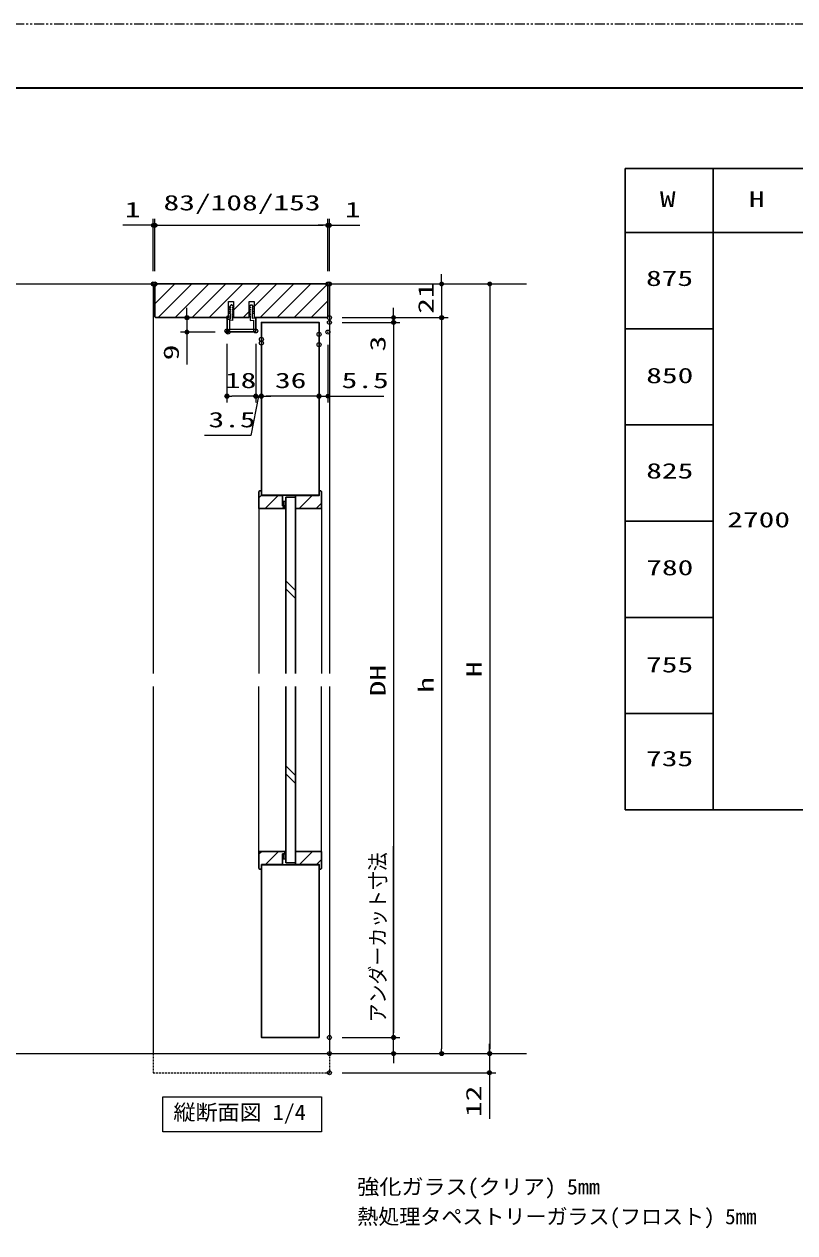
# Model space of a CAD drawing. Units: millimetres, scale not verified. Extents: x -1306 to 1306, y -607 to 607.
# Drawn here: x -788 to -307, y -160 to 594 of the extents above; entities that cross this region are included whole.
import ezdxf
from ezdxf.enums import TextEntityAlignment as Align

# ---------------------------------------------------------------- set-up
doc = ezdxf.new("R2010")
doc.units = ezdxf.units.MM
doc.header["$LTSCALE"] = 5
doc.header["$PDMODE"] = 32
doc.header["$PDSIZE"] = 2.5
doc.linetypes.add('USER1', pattern=[2.5, 1.25, -0.25, 0.25, -0.25, 0.25, -0.25])
doc.linetypes.add('USER2', pattern=[0.375, 0.25, -0.125])
for name, color, linetype, lineweight in [('0-1_線(黄)', 2, 'Continuous', 15), ('0-3_陰線', 4, 'USER1', 9), ('0-B_点線(水)', 6, 'USER2', 9), ('0-D_線(白)', 7, 'Continuous', 30), ('1-0_線(水)', 4, 'Continuous', 9), ('1-1_寸法線', 3, 'Continuous', 13), ('1-2_ハッチング', 6, 'Continuous', 9), ('1-4_DEFPOINTS', 7, 'Continuous', 5), ('1-5_0', 3, 'Continuous', 25), ('1-6_点線(黄)', 2, 'USER2', 15), ('1-7_図面枠', 7, 'Continuous', 35)]:
    doc.layers.add(name, color=color, linetype=linetype, lineweight=lineweight)
doc.styles.add('ＭＳ ゴシック', font='')
doc.styles.get('ＭＳ ゴシック').set_extended_font_data('MS Gothic')

# ---------------------------------------------------------------- blocks, each defined once
blk = doc.blocks.new('_DOT')
at = {"layer": '1-5_0'}
blk.add_line((-2.5, 0), (-5, 0), dxfattribs=at)
for points in [[(0, 0), (-2.5, 0), (-2.48, 0.313)], [(0, 0), (-2.48, -0.313), (-2.5, 0)], [(0, 0), (-2.48, 0.313), (-2.421, 0.622)], [(0, 0), (-2.421, -0.622), (-2.48, -0.313)], [(0, 0), (-2.421, 0.622), (-2.324, 0.92)], [(0, 0), (-2.324, -0.92), (-2.421, -0.622)], [(0, 0), (-2.324, 0.92), (-2.191, 1.204)], [(0, 0), (-2.191, -1.204), (-2.324, -0.92)], [(0, 0), (-2.191, 1.204), (-2.023, 1.469)], [(0, 0), (-2.023, -1.469), (-2.191, -1.204)], [(0, 0), (-2.023, 1.469), (-1.822, 1.711)], [(0, 0), (-1.822, -1.711), (-2.023, -1.469)], [(0, 0), (-1.822, 1.711), (-1.594, 1.926)], [(0, 0), (-1.594, -1.926), (-1.822, -1.711)], [(0, 0), (-1.594, 1.926), (-1.34, 2.111)], [(0, 0), (-1.34, -2.111), (-1.594, -1.926)], [(0, 0), (-1.34, 2.111), (-1.064, 2.262)], [(0, 0), (-1.064, -2.262), (-1.34, -2.111)], [(0, 0), (-1.064, 2.262), (-0.773, 2.378)], [(0, 0), (-0.773, -2.378), (-1.064, -2.262)], [(0, 0), (-0.773, 2.378), (-0.468, 2.456)], [(0, 0), (-0.468, -2.456), (-0.773, -2.378)], [(0, 0), (-0.468, 2.456), (-0.157, 2.495)], [(0, 0), (-0.157, -2.495), (-0.468, -2.456)], [(0, 0), (-0.157, 2.495), (0.157, 2.495)], [(0, 0), (0.157, -2.495), (-0.157, -2.495)], [(0, 0), (0.157, 2.495), (0.468, 2.456)], [(0, 0), (0.468, 2.456), (0.773, 2.378)], [(0, 0), (0.773, 2.378), (1.064, 2.262)], [(0, 0), (1.064, 2.262), (1.34, 2.111)], [(0, 0), (1.34, 2.111), (1.594, 1.926)], [(0, 0), (1.594, 1.926), (1.822, 1.711)], [(0, 0), (1.822, 1.711), (2.023, 1.469)], [(0, 0), (2.023, 1.469), (2.191, 1.204)], [(0, 0), (2.191, 1.204), (2.324, 0.92)], [(0, 0), (2.324, 0.92), (2.421, 0.622)], [(0, 0), (2.421, 0.622), (2.48, 0.313)], [(0, 0), (2.48, 0.313), (2.5, 0)], [(0, 0), (0.468, -2.456), (0.157, -2.495)], [(0, 0), (0.773, -2.378), (0.468, -2.456)], [(0, 0), (1.064, -2.262), (0.773, -2.378)], [(0, 0), (1.34, -2.111), (1.064, -2.262)], [(0, 0), (1.594, -1.926), (1.34, -2.111)], [(0, 0), (1.822, -1.711), (1.594, -1.926)], [(0, 0), (2.023, -1.469), (1.822, -1.711)], [(0, 0), (2.191, -1.204), (2.023, -1.469)], [(0, 0), (2.324, -0.92), (2.191, -1.204)], [(0, 0), (2.421, -0.622), (2.324, -0.92)], [(0, 0), (2.48, -0.313), (2.421, -0.622)], [(0, 0), (2.5, 0), (2.48, -0.313)]]:
    blk.add_solid(points, dxfattribs=at)

msp = doc.modelspace()

# ---------------------------------------------------------------- linework, layer by layer
at = {"layer": '0-1_線(黄)'}
for p, q in [((-1225.81, 431.973), (-474.422, 431.973)), ((-1225.81, -48.027), (-474.422, -48.027))]:
    msp.add_line(p, q, dxfattribs=at)
msp.add_lwpolyline([(-701.403, -75.025), (-602.326, -75.025), (-602.326, -96.86), (-701.403, -96.86)], close=True, dxfattribs=at)
at = {"layer": '0-3_陰線'}
msp.add_line((387.036, 594), (-1292.964, 594), dxfattribs=at)
at = {"layer": '0-B_点線(水)'}
for p, q in [((-626.692, 296.204), (-624.592, 296.204)), ((-626.692, 295.579), (-624.592, 295.579)), ((-626.692, 294.954), (-624.592, 294.954)), ((-626.692, 294.329), (-624.592, 294.329)), ((-626.692, 293.704), (-624.592, 293.704)), ((-626.692, 76.104), (-624.592, 76.104)), ((-626.692, 75.479), (-624.592, 75.479)), ((-626.692, 74.854), (-624.592, 74.854)), ((-626.692, 74.229), (-624.592, 74.229)), ((-626.692, 73.604), (-624.592, 73.604))]:
    msp.add_line(p, q, dxfattribs=at)
at = {"layer": '0-D_線(白)'}
for p, q in [((-412.964, 504), (-412.964, 104)), ((-412.964, 504), (297.036, 504)), ((-357.964, 504), (-357.964, 104)), ((-412.964, 464), (297.036, 464)), ((-706.392, 431.973), (-706.392, 411.473)), ((-706.392, 431.973), (-598.392, 431.973)), ((-598.392, 411.473), (-598.392, 431.973)), ((-705.892, 410.973), (-706.392, 411.473)), ((-705.892, 410.973), (-660.392, 410.973)), ((-657.192, 410.973), (-647.592, 410.973)), ((-644.392, 410.973), (-598.892, 410.973)), ((-598.392, 411.473), (-598.892, 410.973)), ((-412.964, 404), (-357.964, 404)), ((-412.964, 344), (-357.964, 344)), ((-640.892, 302.976), (-641.392, 302.476)), ((-640.892, 302.976), (-639.892, 302.976)), ((-603.892, 302.976), (-602.892, 302.976)), ((-602.392, 302.476), (-602.892, 302.976)), ((-624.592, 188.971), (-624.592, 298.976)), ((-624.592, 298.976), (-618.592, 298.976)), ((-618.592, 188.971), (-618.592, 298.976)), ((-625.192, 293.476), (-625.192, 291.976)), ((-412.964, 284), (-357.964, 284)), ((-412.964, 224), (-357.964, 224)), ((-624.592, 70.97), (-624.592, 180.975)), ((-412.964, 164), (-357.964, 164)), ((-412.964, 104), (297.036, 104)), ((-625.192, 76.47), (-626.692, 76.47)), ((-626.692, 76.47), (-626.692, 69.97)), ((-639.892, 69.97), (-626.692, 69.97)), ((-641.392, 67.47), (-640.892, 66.97)), ((-640.892, 66.97), (-639.892, 66.97)), ((-603.892, 66.97), (-602.892, 66.97)), ((-602.392, 67.47), (-602.892, 66.97))]:
    msp.add_line(p, q, dxfattribs=at)
msp.add_lwpolyline([(-639.892, 300.226), (-603.892, 300.226), (-603.892, 407.973), (-639.892, 407.973)], close=True, dxfattribs=at)
for points in [[(-625.192, 291.976), (-641.392, 291.976), (-641.392, 302.476)], [(-639.892, 302.976), (-639.892, 299.976), (-626.692, 299.976)], [(-603.892, 302.976), (-603.892, 299.976), (-618.592, 299.976)], [(-602.392, 302.476), (-602.392, 291.976), (-618.592, 291.976), (-618.592, 299.976)], [(-625.192, 293.476), (-626.692, 293.476), (-626.692, 299.976)], [(-625.192, 293.476), (-626.692, 293.476), (-626.692, 296.476)], [(-624.592, 70.97), (-618.592, 70.97), (-618.592, 180.975)], [(-625.192, 76.47), (-625.192, 77.97), (-641.392, 77.97), (-641.392, 67.47)], [(-625.192, 76.47), (-626.692, 76.47), (-626.692, 73.47)], [(-602.392, 67.47), (-602.392, 77.97), (-618.592, 77.97), (-618.592, 69.97)], [(-639.892, 69.72), (-603.892, 69.72), (-603.892, -38.027), (-639.892, -38.027), (-639.892, 69.97)], [(-603.892, 66.97), (-603.892, 69.97), (-618.592, 69.97)]]:
    msp.add_lwpolyline(points, dxfattribs=at)
at = {"layer": '1-0_線(水)'}
for p, q in [((-707.392, 431.973), (-707.392, 188.971)), ((-597.392, 431.973), (-597.392, 188.971)), ((-626.692, 296.476), (-624.592, 296.476)), ((-641.392, 291.976), (-641.392, 188.971)), ((-625.192, 293.476), (-624.592, 293.476)), ((-602.392, 291.976), (-602.392, 188.971)), ((-618.592, 240.711), (-624.592, 246.711)), ((-618.592, 235.711), (-624.592, 241.711)), ((-707.392, 180.975), (-707.392, -48.027)), ((-641.392, 77.97), (-641.392, 180.975)), ((-602.392, 77.97), (-602.392, 180.975)), ((-597.392, 180.975), (-597.392, -48.027)), ((-618.592, 125.41), (-624.592, 131.41)), ((-618.592, 120.41), (-624.592, 126.41)), ((-625.192, 76.47), (-624.592, 76.47)), ((-626.692, 73.47), (-624.592, 73.47))]:
    msp.add_line(p, q, dxfattribs=at)
at = {"layer": '1-1_寸法線'}
for p, q in [((-710.392, 468.537), (-726.273, 468.537)), ((-707.392, 439.973), (-707.392, 472.537)), ((-706.392, 468.537), (-707.392, 468.537)), ((-706.392, 439.973), (-706.392, 472.537)), ((-706.392, 439.973), (-706.392, 472.537)), ((-703.392, 468.537), (-601.392, 468.537)), ((-703.392, 468.537), (-700.392, 468.537)), ((-601.392, 468.537), (-604.392, 468.537)), ((-598.392, 439.973), (-598.392, 472.537)), ((-598.392, 439.973), (-598.392, 472.537)), ((-598.392, 468.537), (-597.392, 468.537)), ((-597.392, 439.973), (-597.392, 472.537)), ((-594.392, 468.537), (-578.511, 468.537)), ((-527.392, 434.973), (-527.392, 437.973)), ((-589.392, 431.973), (-493.392, 431.973)), ((-589.392, 431.973), (-523.392, 431.973)), ((-527.392, 431.973), (-527.392, 410.973)), ((-497.392, 428.973), (-497.392, -45.027)), ((-686.351, 413.973), (-686.351, 416.973)), ((-658.842, 418.977), (-659.942, 417.489)), ((-659.942, 417.489), (-659.192, 417.489)), ((-659.192, 416.989), (-659.942, 416.189)), ((-659.942, 416.189), (-659.192, 416.189)), ((-659.192, 415.689), (-659.942, 414.889)), ((-659.942, 414.889), (-659.192, 414.889)), ((-659.192, 417.489), (-659.192, 416.989)), ((-659.192, 416.189), (-659.192, 415.689)), ((-659.192, 414.889), (-659.192, 414.389)), ((-658.242, 418.977), (-658.842, 418.977)), ((-658.242, 418.977), (-657.142, 417.488)), ((-657.892, 417.488), (-657.892, 416.988)), ((-657.142, 417.488), (-657.892, 417.488)), ((-657.892, 416.988), (-657.142, 416.188)), ((-657.892, 416.188), (-657.892, 415.688)), ((-657.142, 416.188), (-657.892, 416.188)), ((-657.892, 415.688), (-657.142, 414.888)), ((-657.892, 414.888), (-657.892, 414.388)), ((-657.142, 414.888), (-657.892, 414.888)), ((-646.542, 418.977), (-647.642, 417.488)), ((-647.642, 417.488), (-646.892, 417.488)), ((-646.892, 416.988), (-647.642, 416.188)), ((-647.642, 416.188), (-646.892, 416.188)), ((-646.892, 415.688), (-647.642, 414.888)), ((-647.642, 414.888), (-646.892, 414.888)), ((-646.892, 417.488), (-646.892, 416.988)), ((-646.892, 416.188), (-646.892, 415.688)), ((-646.892, 414.888), (-646.892, 414.388)), ((-646.542, 418.977), (-645.942, 418.977)), ((-645.942, 418.977), (-644.842, 417.489)), ((-645.592, 417.489), (-645.592, 416.989)), ((-644.842, 417.489), (-645.592, 417.489)), ((-645.592, 416.989), (-644.842, 416.189)), ((-645.592, 416.189), (-645.592, 415.689)), ((-644.842, 416.189), (-645.592, 416.189)), ((-645.592, 415.689), (-644.842, 414.889)), ((-645.592, 414.889), (-645.592, 414.389)), ((-644.842, 414.889), (-645.592, 414.889)), ((-557.392, 413.973), (-557.392, 416.973)), ((-668.392, 410.973), (-690.351, 410.973)), ((-686.351, 410.973), (-686.351, 401.977)), ((-661.392, 410.677), (-661.392, 402.677)), ((-661.242, 410.677), (-661.242, 402.677)), ((-659.192, 410.671), (-661.086, 410.827)), ((-660.59, 410.918), (-661.08, 410.973)), ((-659.192, 414.389), (-659.942, 413.589)), ((-659.942, 413.589), (-659.192, 413.589)), ((-657.892, 409.267), (-659.892, 409.429)), ((-659.892, 409.429), (-659.892, 403.477)), ((-659.207, 413.589), (-659.207, 410.672)), ((-657.892, 414.388), (-657.142, 413.588)), ((-657.892, 413.588), (-657.892, 412.801)), ((-657.142, 413.588), (-657.892, 413.588)), ((-657.238, 411.985), (-657.892, 412.801)), ((-657.892, 411.985), (-657.892, 409.262)), ((-657.885, 411.985), (-657.238, 411.985)), ((-646.892, 414.388), (-647.642, 413.588)), ((-647.642, 413.588), (-646.892, 413.588)), ((-647.547, 411.985), (-646.892, 412.801)), ((-646.899, 411.985), (-647.547, 411.985)), ((-646.892, 413.588), (-646.892, 412.801)), ((-646.892, 411.985), (-646.892, 409.262)), ((-645.592, 414.389), (-644.842, 413.589)), ((-645.592, 413.589), (-645.592, 410.672)), ((-644.842, 413.589), (-645.592, 413.589)), ((-645.592, 410.671), (-643.698, 410.827)), ((-644.194, 410.918), (-643.704, 410.973)), ((-643.542, 410.677), (-643.542, 402.677)), ((-643.392, 410.677), (-643.392, 402.677)), ((-589.392, 410.973), (-523.392, 410.973)), ((-589.392, 410.973), (-523.392, 410.973)), ((-589.392, 410.973), (-553.392, 410.973)), ((-589.392, 407.973), (-553.392, 407.973)), ((-589.392, 407.973), (-553.392, 407.973)), ((-557.392, 410.973), (-557.392, 407.973)), ((-527.392, 407.973), (-527.392, 404.973)), ((-527.392, 407.973), (-527.392, -45.027)), ((-668.692, 401.977), (-690.351, 401.977)), ((-644.092, 402.127), (-660.692, 402.127)), ((-644.092, 401.977), (-660.692, 401.977)), ((-557.392, 404.973), (-557.392, 387.306)), ((-557.392, 404.973), (-557.392, -35.027)), ((-686.351, 398.977), (-686.351, 381.787)), ((-661.392, 394.673), (-661.392, 357.977)), ((-643.392, 394.673), (-643.392, 357.977)), ((-643.392, 394.673), (-643.392, 357.977)), ((-603.892, 392.566), (-603.892, 357.977)), ((-598.392, 393.977), (-598.392, 357.977)), ((-639.892, 389.395), (-639.892, 357.977)), ((-639.892, 387.116), (-639.892, 357.977)), ((-603.892, 386.08), (-603.892, 357.977)), ((-646.392, 361.977), (-658.392, 361.977)), ((-646.392, 361.977), (-649.392, 361.977)), ((-639.892, 361.977), (-643.392, 361.977)), ((-639.892, 361.977), (-643.392, 361.977)), ((-636.892, 361.977), (-633.892, 361.977)), ((-606.892, 361.977), (-636.892, 361.977)), ((-606.892, 361.977), (-609.892, 361.977)), ((-603.892, 361.977), (-598.392, 361.977)), ((-595.392, 361.977), (-563.44, 361.977)), ((-557.392, -35.027), (-557.392, 81.306)), ((-589.392, -38.027), (-553.392, -38.027)), ((-589.392, -38.027), (-553.392, -38.027)), ((-557.392, -48.027), (-557.392, -38.027)), ((-497.58, -45.027), (-497.58, -42.027)), ((-589.392, -48.027), (-493.392, -48.027)), ((-589.392, -48.027), (-523.392, -48.027)), ((-589.392, -48.027), (-493.58, -48.027)), ((-589.392, -48.027), (-553.392, -48.027)), ((-557.392, -51.027), (-557.392, -54.027)), ((-497.58, -48.027), (-497.58, -60.027)), ((-589.392, -60.027), (-493.58, -60.027)), ((-497.58, -63.027), (-497.58, -88.789))]:
    msp.add_line(p, q, dxfattribs=at)
for points in [[(-660.392, 410.973), (-660.392, 420.973), (-657.192, 420.973), (-657.192, 410.973)], [(-647.592, 410.973), (-647.592, 420.973), (-644.392, 420.973), (-644.392, 410.973)], [(-646.892, 409.262), (-644.892, 409.429), (-644.892, 403.477), (-659.892, 403.477)], [(-641.642, 361.977), (-646.532, 337.51), (-675.484, 337.51)]]:
    msp.add_lwpolyline(points, dxfattribs=at)
for centre, radius, start, end in [((-661.095, 410.677), 0.297, 87.06489, 179.87876), ((-661.092, 410.677), 0.15, 87.72528, 180), ((-643.689, 410.677), 0.297, 0.12124, 92.93511), ((-643.692, 410.677), 0.15, 0, 92.27472), ((-660.692, 402.677), 0.7, 180, 270), ((-660.692, 402.677), 0.55, 180, 270), ((-644.092, 402.677), 0.55, 270, 0), ((-644.092, 402.677), 0.7, 270, 0)]:
    msp.add_arc(centre, radius, start, end, dxfattribs=at)
at = {"layer": '1-2_ハッチング'}
for p, q in [((-706.392, 430.16), (-704.579, 431.973)), ((-706.392, 419.553), (-693.972, 431.973)), ((-704.365, 410.973), (-683.365, 431.973)), ((-693.759, 410.973), (-672.759, 431.973)), ((-683.152, 410.973), (-662.152, 431.973)), ((-672.546, 410.973), (-651.546, 431.973)), ((-657.192, 415.72), (-640.939, 431.973)), ((-644.392, 417.913), (-630.332, 431.973)), ((-640.726, 410.973), (-619.726, 431.973)), ((-630.119, 410.973), (-609.119, 431.973)), ((-619.513, 410.973), (-598.513, 431.973)), ((-651.332, 410.973), (-647.592, 414.713)), ((-608.906, 410.973), (-598.392, 421.487)), ((-661.939, 410.973), (-660.392, 412.52)), ((-641.392, 298.647), (-639.892, 300.147)), ((-637.457, 291.976), (-629.457, 299.976)), ((-616.244, 291.976), (-608.244, 299.976)), ((-605.637, 291.976), (-602.392, 295.221)), ((-626.85, 291.976), (-625.392, 293.434)), ((-641.392, 76.489), (-639.911, 77.97)), ((-637.304, 69.97), (-629.304, 77.97)), ((-616.091, 69.97), (-608.091, 77.97)), ((-626.698, 69.97), (-626.692, 69.976)), ((-605.484, 69.97), (-602.392, 73.062)), ((-640.304, 66.97), (-639.892, 67.382))]:
    msp.add_line(p, q, dxfattribs=at)
at = {"layer": '1-4_DEFPOINTS'}
for p in [(-706.392, 468.537), (-598.392, 468.537), (-707.392, 431.973), (-706.392, 431.973), (-598.392, 431.973), (-597.392, 431.973), (-597.392, 431.973), (-686.351, 410.973), (-660.392, 410.973), (-597.392, 410.973), (-597.392, 407.973), (-557.392, 407.973), (-527.392, 410.973), (-661.392, 402.673), (-660.692, 401.977), (-643.392, 402.673), (-643.392, 402.673), (-603.892, 400.566), (-598.392, 401.977), (-639.892, 397.395), (-639.892, 395.116), (-603.892, 394.08), (-661.392, 361.977), (-643.392, 361.977), (-639.892, 361.977), (-603.892, 361.977), (-597.392, -38.027), (-557.392, -38.027), (-597.392, -48.027), (-557.392, -48.027), (-527.392, -48.027), (-497.392, -48.027), (-597.392, -60.027), (-497.58, -60.027)]:
    msp.add_point(p, dxfattribs=at)
at = {"layer": '1-6_点線(黄)'}
for p, q in [((-707.392, -48.027), (-707.392, -60.027)), ((-597.392, -48.027), (-597.392, -60.027)), ((-707.392, -60.027), (-597.392, -60.027))]:
    msp.add_line(p, q, dxfattribs=at)
at = {"layer": '1-7_図面枠'}
msp.add_lwpolyline([(-1252.964, -554), (347.036, -554), (347.036, 554), (-1252.964, 554)], close=True, dxfattribs=at)

# ---------------------------------------------------------------- block references
at = {"layer": '1-1_寸法線', "xscale": 0.6, "yscale": 0.6}
for p in [(-707.392, 468.537), (-598.392, 468.537), (-598.392, 468.537), (-643.392, 361.977), (-643.392, 361.977), (-603.892, 361.977), (-603.892, 361.977)]:
    msp.add_blockref('_DOT', p, dxfattribs=at)
for p, rotation in [((-706.392, 468.537), 180), ((-706.392, 468.537), 180), ((-597.392, 468.537), 180), ((-527.392, 431.973), 270), ((-497.392, 431.973), 90), ((-686.351, 410.973), 270), ((-557.392, 410.973), 270), ((-557.392, 407.973), 90), ((-557.392, 407.973), 90), ((-527.392, 410.973), 90), ((-527.392, 410.973), 90), ((-686.351, 401.977), 90), ((-661.392, 361.977), 180), ((-639.892, 361.977), 180), ((-639.892, 361.977), 180), ((-598.392, 361.977), 180), ((-557.392, -38.027), 270), ((-557.392, -38.027), 270), ((-527.392, -48.027), 270), ((-497.58, -48.027), 270), ((-497.392, -48.027), 270), ((-557.392, -48.027), 90), ((-497.58, -60.027), 90)]:
    msp.add_blockref('_DOT', p, dxfattribs=dict(at, rotation=rotation))

# ---------------------------------------------------------------- texts
at = {"layer": '0-1_線(黄)', "style": 'ＭＳ ゴシック'}
for s, height, width, p in [('W', 9.604, 1.5, (-391.183, 477.156)), ('H', 9.604, 1.5, (-335.645, 477.156)), ('875', 9.604, 1.5, (-399.86, 427.831)), ('850', 9.604, 1.5, (-399.718, 367.19)), ('825', 9.604, 1.5, (-399.718, 307.738)), ('2700', 9.604, 1.5, (-349.141, 277.25)), ('780', 9.604, 1.5, (-399.718, 247.373)), ('755', 9.604, 1.5, (-399.812, 186.785)), ('735', 9.604, 1.5, (-399.812, 128.286)), ('縦断面図 1/4', 9.621, 1.05, (-694.819, -92.404))]:
    msp.add_text(s, height=height, dxfattribs=dict(at, width=width)).set_placement(p, align=Align.BOTTOM_LEFT)
at = {"layer": '1-1_寸法線', "style": 'ＭＳ ゴシック'}
for s, height, width, p in [('1', 9.604, 1.5, (-725.13, 470.687)), ('83/108/153', 9.604, 1.5, (-700.964, 474.973)), ('1', 9.604, 1.5, (-587.749, 470.687)), ('18', 9.604, 1.5, (-662.63, 364.127)), ('36', 9.604, 1.5, (-631.416, 364.127)), ('5.5', 9.604, 1.5, (-589.821, 364.127)), ('3.5', 9.604, 1.5, (-672.913, 339.66)), ('強化ガラス(クリア) 5mm', 9.621, 1.05, (-580.085, -138.823))]:
    msp.add_text(s, height=height, dxfattribs=dict(at, width=width)).set_placement(p, align=Align.BOTTOM_LEFT)
for s, width, p in [('21', 1.5, (-529.542, 413.378)), ('9', 1.5, (-688.5, 384.358)), ('3', 1.5, (-559.542, 389.878)), ('DH', 1.5, (-559.542, 174.735)), ('H', 1.5, (-499.542, 186.735)), ('h', 1.5, (-529.542, 176.949)), ('アンダーカット寸法', 0.9, (-559.542, -28.615)), ('12', 1.5, (-499.729, -87.646))]:
    msp.add_text(s, height=9.604, rotation=90, dxfattribs=dict(at, width=width)).set_placement(p, align=Align.BOTTOM_LEFT)
msp.add_text('熱処理タペストリーガラス(フロスト) 5mm', height=9.621, dxfattribs=at).set_placement((-580.085, -157.394), align=Align.BOTTOM_LEFT)

doc.saveas('drawing.dxf')
